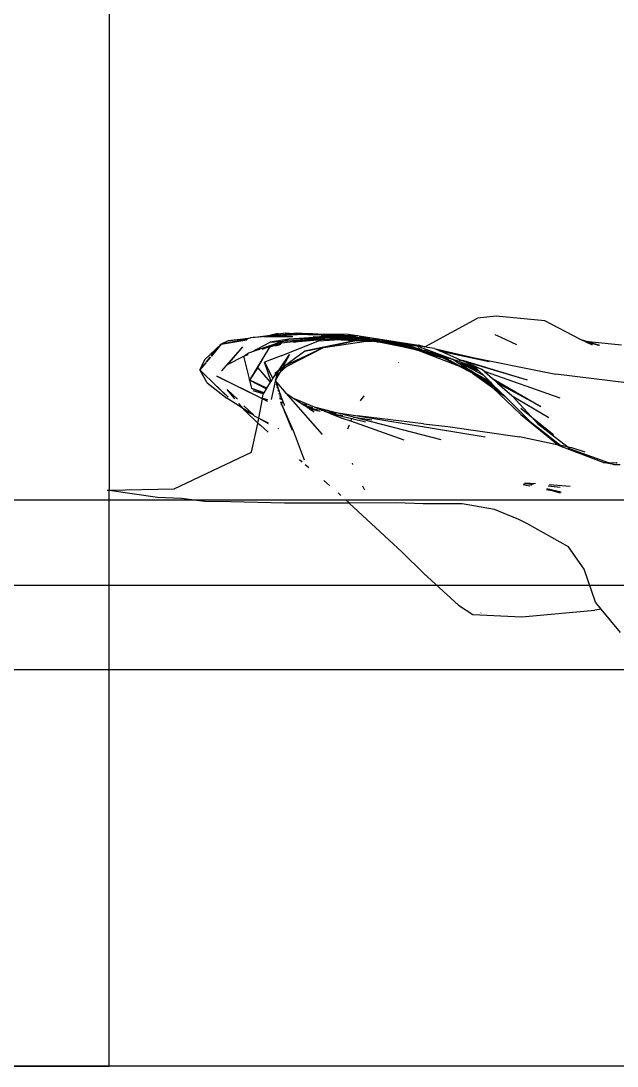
# Model space of a CAD drawing. Header units: millimetres. Extents: x -41292 to 298682, y -22072 to 33155.
# Drawn here: x 29669.1 to 29774.4, y -13759.4 to -13574.8 of the extents above; entities that cross this region are included whole.
import ezdxf

# ---------------------------------------------------------------- set-up
doc = ezdxf.new("R2010")
doc.units = ezdxf.units.MM
doc.layers.add('창호', color=4, linetype='Continuous')
doc.layers.add('틀', color=8, linetype='Continuous')

# ---------------------------------------------------------------- blocks, each defined once
blk = doc.blocks.new('rmfnasesx')
for p, q in [((57147.95, 4267.18), (57147.95, 1854.78)), ((57216.32, 1885.52), (57213.04, 1885.13)), ((57224.91, 1884.69), (57216.32, 1885.52)), ((57203.71, 1880.11), (57213.04, 1885.13)), ((57231.11, 1881.42), (57224.91, 1884.69)), ((57172.92, 1881.71), (57173, 1881.75)), ((57173, 1881.75), (57173.38, 1881.77)), ((57173.38, 1881.77), (57173.75, 1881.82)), ((57173.75, 1881.82), (57179.6, 1882.33)), ((57173.75, 1881.82), (57176.47, 1882.18)), ((57175.49, 1881.87), (57175.29, 1881.86)), ((57179.6, 1882.33), (57175.49, 1881.87)), ((57182.09, 1882.27), (57175.49, 1881.87)), ((57180.39, 1881.87), (57175.49, 1881.87)), ((57177.52, 1882.38), (57176.47, 1882.18)), ((57176.47, 1882.18), (57177.86, 1882.37)), ((57177.86, 1882.37), (57177.52, 1882.38)), ((57177.86, 1882.37), (57179.09, 1882.54)), ((57179.09, 1882.54), (57180.57, 1882.43)), ((57180.04, 1882.37), (57179.6, 1882.33)), ((57182.09, 1882.27), (57179.6, 1882.33)), ((57185.13, 1881.77), (57179.7, 1881.44)), ((57179.7, 1881.44), (57185.58, 1881.74)), ((57180.57, 1882.43), (57180.04, 1882.37)), ((57180.04, 1882.37), (57181.43, 1882.37)), ((57181.09, 1882.49), (57180.57, 1882.43)), ((57180.57, 1882.43), (57181.43, 1882.37)), ((57181.67, 1882.43), (57181.09, 1882.49)), ((57181.43, 1882.37), (57183.08, 1882.25)), ((57181.43, 1882.37), (57182.29, 1882.37)), ((57181.99, 1882.42), (57181.67, 1882.43)), ((57182.29, 1882.37), (57181.99, 1882.42)), ((57183.08, 1882.25), (57182.09, 1882.27)), ((57182.29, 1882.37), (57183.08, 1882.25)), ((57183.88, 1882.37), (57182.29, 1882.37)), ((57183.08, 1882.25), (57184.28, 1882.24)), ((57183.88, 1882.37), (57190.23, 1882.35)), ((57186.68, 1882.24), (57183.88, 1882.37)), ((57185.13, 1881.77), (57183.98, 1881.86)), ((57186.68, 1882.24), (57184.28, 1882.24)), ((57185.09, 1882), (57186.44, 1881.83)), ((57185.13, 1881.77), (57185.58, 1881.74)), ((57185.5, 1882.05), (57185.65, 1882.07)), ((57185.58, 1881.74), (57185.78, 1881.72)), ((57185.95, 1882.11), (57185.65, 1882.07)), ((57185.65, 1882.07), (57187.43, 1881.86)), ((57185.84, 1881.72), (57186.05, 1881.77)), ((57186.51, 1882.06), (57185.95, 1882.11)), ((57186.05, 1881.77), (57186.09, 1881.77)), ((57186.09, 1881.77), (57186.16, 1881.77)), ((57186.44, 1881.83), (57186.16, 1881.77)), ((57186.16, 1881.77), (57186.76, 1881.71)), ((57187.52, 1882.12), (57186.31, 1882.15)), ((57186.65, 1881.86), (57186.44, 1881.83)), ((57188.55, 1881.97), (57186.51, 1882.06)), ((57188.3, 1881.88), (57186.51, 1882.06)), ((57187.12, 1881.82), (57186.65, 1881.86)), ((57186.75, 1882.21), (57186.68, 1882.24)), ((57186.88, 1882.21), (57186.75, 1882.21)), ((57186.94, 1882.21), (57186.88, 1882.21)), ((57187.03, 1882.19), (57186.94, 1882.21)), ((57187.15, 1882.19), (57187.03, 1882.19)), ((57187.27, 1881.77), (57187.09, 1881.73)), ((57187.16, 1881.82), (57187.12, 1881.82)), ((57187.33, 1882.19), (57187.15, 1882.19)), ((57187.27, 1881.77), (57187.16, 1881.82)), ((57187.33, 1881.77), (57187.27, 1881.77)), ((57188.11, 1882.14), (57187.33, 1882.19)), ((57187.33, 1882.19), (57187.52, 1882.12)), ((57187.47, 1881.79), (57187.33, 1881.77)), ((57187.43, 1881.86), (57187.59, 1881.84)), ((57187.51, 1881.77), (57187.47, 1881.79)), ((57187.63, 1881.77), (57187.51, 1881.77)), ((57187.73, 1882.11), (57187.52, 1882.12)), ((57187.59, 1881.84), (57187.73, 1881.82)), ((57187.73, 1881.82), (57187.63, 1881.77)), ((57187.63, 1881.77), (57188.93, 1881.66)), ((57188.11, 1882.14), (57187.73, 1882.11)), ((57187.73, 1882.11), (57188.55, 1881.97)), ((57187.95, 1881.81), (57187.73, 1881.82)), ((57188.01, 1881.8), (57187.95, 1881.81)), ((57188.04, 1881.81), (57188.01, 1881.8)), ((57188.6, 1881.86), (57188.04, 1881.81)), ((57188.42, 1881.76), (57188.04, 1881.81)), ((57188.86, 1882.08), (57188.11, 1882.14)), ((57188.6, 1881.86), (57188.3, 1881.88)), ((57189.01, 1881.76), (57188.42, 1881.76)), ((57188.42, 1881.76), (57189.35, 1881.67)), ((57188.92, 1881.91), (57188.55, 1881.97)), ((57188.55, 1881.97), (57188.93, 1881.87)), ((57188.69, 1881.85), (57188.6, 1881.86)), ((57188.93, 1881.87), (57188.69, 1881.85)), ((57188.86, 1882.08), (57189.93, 1881.97)), ((57189.46, 1882.07), (57188.86, 1882.08)), ((57189.09, 1881.86), (57188.92, 1881.91)), ((57189.09, 1881.86), (57188.93, 1881.87)), ((57189.93, 1881.77), (57189.01, 1881.76)), ((57189.29, 1881.86), (57189.09, 1881.86)), ((57189.29, 1881.86), (57189.4, 1881.91)), ((57189.52, 1881.83), (57189.29, 1881.86)), ((57189.4, 1881.91), (57189.57, 1881.92)), ((57190.7, 1882.01), (57189.46, 1882.07)), ((57189.79, 1881.86), (57189.52, 1881.83)), ((57189.93, 1881.77), (57189.52, 1881.83)), ((57189.57, 1881.92), (57189.93, 1881.97)), ((57190.92, 1881.86), (57189.79, 1881.86)), ((57189.93, 1881.97), (57190.03, 1881.96)), ((57189.99, 1881.76), (57189.93, 1881.77)), ((57190.06, 1881.76), (57189.99, 1881.76)), ((57190.03, 1881.96), (57190.7, 1882.01)), ((57190.03, 1881.96), (57190.92, 1881.86)), ((57190.4, 1881.7), (57190.06, 1881.76)), ((57190.64, 1881.75), (57190.06, 1881.76)), ((57190.23, 1882.35), (57202.62, 1880.36)), ((57190.64, 1881.75), (57190.77, 1881.71)), ((57191.88, 1882.01), (57190.7, 1882.01)), ((57190.7, 1882.01), (57192.11, 1881.75)), ((57190.92, 1881.86), (57191.45, 1881.75)), ((57191, 1881.71), (57191.45, 1881.75)), ((57191.45, 1881.75), (57191.56, 1881.75)), ((57191.56, 1881.75), (57191.58, 1881.73)), ((57191.82, 1881.73), (57192.11, 1881.75)), ((57192.11, 1881.75), (57192.17, 1881.74)), ((57192.5, 1881.75), (57192.17, 1881.74)), ((57194.6, 1881.57), (57192.5, 1881.75)), ((57192.68, 1881.59), (57192.5, 1881.75)), ((57216.09, 1882.29), (57217.17, 1881.78)), ((57217.17, 1881.78), (57219.95, 1880.51)), ((57164.81, 1877.79), (57167.75, 1880.55)), ((57167.75, 1880.55), (57166.02, 1878.47)), ((57166.08, 1878.67), (57167.75, 1880.55)), ((57172.45, 1881.43), (57167.75, 1880.55)), ((57167.75, 1880.55), (57172.3, 1881.35)), ((57169, 1881.18), (57167.75, 1880.55)), ((57171.51, 1880.08), (57167.82, 1875.87)), ((57171.51, 1880.08), (57168.87, 1876.97)), ((57169, 1881.18), (57172.92, 1881.71)), ((57172.7, 1881.58), (57169, 1881.18)), ((57176.3, 1880.05), (57172.75, 1874.22)), ((57178.74, 1881.11), (57173.06, 1879.15)), ((57173.06, 1879.15), (57176.41, 1880.93)), ((57174.25, 1876.43), (57176.3, 1880.05)), ((57175.03, 1879.69), (57178.74, 1881.11)), ((57176.3, 1880.05), (57177.36, 1880.43)), ((57179.7, 1881.44), (57176.41, 1880.93)), ((57176.41, 1880.93), (57178.74, 1881.11)), ((57178.07, 1880.36), (57177.22, 1880.21)), ((57177.36, 1880.43), (57178.43, 1880.76)), ((57177.36, 1880.43), (57178.26, 1880.57)), ((57178.24, 1880.55), (57177.36, 1880.43)), ((57178.37, 1878.53), (57184.95, 1881.18)), ((57182.55, 1881.23), (57178.43, 1880.76)), ((57178.74, 1881.11), (57178.84, 1881.11)), ((57178.84, 1881.11), (57184.65, 1881.55)), ((57178.84, 1881.11), (57179.7, 1881.44)), ((57178.91, 1876.71), (57185.81, 1879.95)), ((57179.29, 1876.62), (57185.81, 1879.95)), ((57184.65, 1881.55), (57179.7, 1881.44)), ((57180.51, 1880.92), (57182.55, 1881.23)), ((57181.93, 1881.04), (57181.54, 1880.99)), ((57182.13, 1881.07), (57181.93, 1881.04)), ((57185.64, 1881.58), (57182.13, 1881.07)), ((57182.13, 1881.07), (57185.45, 1881.41)), ((57183.93, 1881.39), (57182.13, 1881.07)), ((57191.29, 1881.17), (57182.44, 1879.35)), ((57182.44, 1879.35), (57185.81, 1879.95)), ((57182.55, 1881.23), (57184.65, 1881.55)), ((57183.93, 1881.39), (57182.55, 1881.23)), ((57185.64, 1881.58), (57183.93, 1881.39)), ((57184.65, 1881.55), (57183.93, 1881.39)), ((57184.7, 1881.56), (57184.65, 1881.55)), ((57184.95, 1881.56), (57184.7, 1881.56)), ((57185.04, 1881.58), (57184.95, 1881.56)), ((57185.45, 1881.41), (57184.95, 1881.18)), ((57184.95, 1881.18), (57187.79, 1881.33)), ((57185.04, 1881.58), (57185.78, 1881.72)), ((57185.04, 1881.58), (57185.64, 1881.58)), ((57185.45, 1881.41), (57188.78, 1881.49)), ((57186.01, 1881.59), (57185.64, 1881.58)), ((57185.78, 1881.72), (57185.84, 1881.72)), ((57185.81, 1879.95), (57191.29, 1881.17)), ((57185.81, 1879.95), (57193.34, 1881.08)), ((57185.84, 1881.72), (57186.37, 1881.68)), ((57186.37, 1881.68), (57186.01, 1881.59)), ((57187.17, 1881.62), (57186.01, 1881.59)), ((57186.37, 1881.68), (57186.57, 1881.66)), ((57186.76, 1881.71), (57186.57, 1881.66)), ((57186.57, 1881.66), (57187.17, 1881.62)), ((57186.57, 1881.66), (57188.93, 1881.66)), ((57187.09, 1881.73), (57186.76, 1881.71)), ((57189.54, 1881.44), (57186.95, 1881.37)), ((57187.79, 1881.33), (57186.95, 1881.37)), ((57188.93, 1881.66), (57187.17, 1881.62)), ((57187.17, 1881.62), (57188.78, 1881.49)), ((57187.79, 1881.33), (57189.54, 1881.44)), ((57191.29, 1881.17), (57187.79, 1881.33)), ((57188.78, 1881.49), (57190.36, 1881.53)), ((57188.78, 1881.49), (57189.54, 1881.44)), ((57188.93, 1881.66), (57189.35, 1881.67)), ((57188.93, 1881.66), (57190.36, 1881.53)), ((57189.35, 1881.67), (57190.4, 1881.7)), ((57189.35, 1881.67), (57190.36, 1881.53)), ((57189.54, 1881.44), (57189.64, 1881.43)), ((57190.05, 1881.45), (57189.64, 1881.43)), ((57189.64, 1881.43), (57191.75, 1881.27)), ((57190.8, 1881.47), (57190.05, 1881.45)), ((57190.36, 1881.53), (57190.67, 1881.54)), ((57190.36, 1881.53), (57190.8, 1881.47)), ((57190.77, 1881.71), (57190.4, 1881.7)), ((57190.4, 1881.7), (57191.35, 1881.56)), ((57190.67, 1881.54), (57190.8, 1881.47)), ((57191, 1881.71), (57190.77, 1881.71)), ((57190.8, 1881.47), (57190.83, 1881.49)), ((57190.83, 1881.49), (57191.05, 1881.5)), ((57191.54, 1881.64), (57191, 1881.71)), ((57191.05, 1881.5), (57191.35, 1881.56)), ((57191.05, 1881.5), (57192.13, 1881.34)), ((57191.34, 1881.17), (57191.29, 1881.17)), ((57191.75, 1881.27), (57191.34, 1881.17)), ((57193.34, 1881.08), (57191.34, 1881.17)), ((57191.35, 1881.56), (57191.54, 1881.53)), ((57191.83, 1881.63), (57191.54, 1881.64)), ((57191.54, 1881.53), (57192.09, 1881.58)), ((57191.54, 1881.53), (57192.37, 1881.35)), ((57191.58, 1881.73), (57191.69, 1881.73)), ((57191.69, 1881.73), (57191.82, 1881.73)), ((57191.83, 1881.63), (57191.69, 1881.73)), ((57192.13, 1881.34), (57191.75, 1881.27)), ((57191.75, 1881.27), (57193.62, 1881.12)), ((57191.82, 1881.73), (57192.07, 1881.63)), ((57192.09, 1881.58), (57191.83, 1881.63)), ((57192.07, 1881.63), (57192.12, 1881.62)), ((57192.12, 1881.62), (57192.09, 1881.58)), ((57192.09, 1881.58), (57192.18, 1881.56)), ((57192.17, 1881.61), (57192.12, 1881.62)), ((57192.13, 1881.34), (57192.37, 1881.35)), ((57192.18, 1881.56), (57192.17, 1881.61)), ((57192.17, 1881.61), (57192.29, 1881.61)), ((57192.29, 1881.61), (57192.18, 1881.56)), ((57192.34, 1881.57), (57192.29, 1881.61)), ((57192.34, 1881.57), (57192.43, 1881.6)), ((57192.34, 1881.57), (57193.33, 1881.37)), ((57192.37, 1881.35), (57192.71, 1881.36)), ((57192.43, 1881.6), (57192.48, 1881.59)), ((57192.48, 1881.59), (57192.51, 1881.58)), ((57192.68, 1881.59), (57192.51, 1881.58)), ((57192.85, 1881.56), (57192.68, 1881.59)), ((57192.71, 1881.36), (57193.33, 1881.37)), ((57192.94, 1881.31), (57192.71, 1881.36)), ((57192.89, 1881.56), (57192.85, 1881.56)), ((57193, 1881.55), (57192.89, 1881.56)), ((57193.1, 1881.3), (57192.94, 1881.31)), ((57193.17, 1881.54), (57193, 1881.55)), ((57193.1, 1881.3), (57193.26, 1881.28)), ((57193.24, 1881.53), (57193.17, 1881.54)), ((57193.33, 1881.53), (57193.24, 1881.53)), ((57193.44, 1881.27), (57193.26, 1881.28)), ((57193.36, 1881.52), (57193.33, 1881.53)), ((57193.33, 1881.37), (57193.69, 1881.38)), ((57194.01, 1881.21), (57193.33, 1881.37)), ((57193.34, 1881.08), (57193.62, 1881.12)), ((57193.5, 1881.52), (57193.36, 1881.52)), ((57193.36, 1881.52), (57193.69, 1881.38)), ((57193.48, 1881.24), (57193.44, 1881.27)), ((57193.88, 1881.16), (57193.48, 1881.24)), ((57193.56, 1881.51), (57193.5, 1881.52)), ((57193.84, 1881.49), (57193.56, 1881.51)), ((57193.58, 1881.48), (57193.56, 1881.51)), ((57193.84, 1881.49), (57193.58, 1881.48)), ((57193.58, 1881.48), (57193.86, 1881.44)), ((57193.62, 1881.12), (57193.88, 1881.16)), ((57193.62, 1881.12), (57194.48, 1881.1)), ((57193.69, 1881.38), (57193.76, 1881.38)), ((57193.76, 1881.38), (57193.95, 1881.34)), ((57193.84, 1881.49), (57193.88, 1881.48)), ((57193.86, 1881.44), (57193.92, 1881.42)), ((57193.88, 1881.48), (57193.92, 1881.42)), ((57193.88, 1881.16), (57193.97, 1881.17)), ((57193.92, 1881.42), (57194.02, 1881.41)), ((57193.95, 1881.34), (57194.02, 1881.41)), ((57193.95, 1881.34), (57194.45, 1881.25)), ((57193.97, 1881.17), (57194.01, 1881.21)), ((57194.09, 1881.22), (57194.01, 1881.21)), ((57194.02, 1881.41), (57194.1, 1881.39)), ((57194.13, 1881.2), (57194.09, 1881.22)), ((57194.1, 1881.39), (57194.48, 1881.4)), ((57194.21, 1881.19), (57194.13, 1881.2)), ((57194.21, 1881.19), (57194.35, 1881.18)), ((57194.35, 1881.18), (57194.45, 1881.25)), ((57194.48, 1881.1), (57194.35, 1881.18)), ((57194.93, 1881.15), (57194.35, 1881.18)), ((57194.35, 1881.18), (57194.89, 1881.06)), ((57194.45, 1881.25), (57194.62, 1881.27)), ((57195.42, 1881.42), (57194.48, 1881.4)), ((57194.48, 1881.4), (57194.52, 1881.35)), ((57194.89, 1881.06), (57194.48, 1881.1)), ((57194.52, 1881.35), (57194.6, 1881.34)), ((57195.42, 1881.42), (57194.6, 1881.57)), ((57194.6, 1881.34), (57194.67, 1881.32)), ((57194.6, 1881.34), (57194.62, 1881.27)), ((57194.62, 1881.27), (57194.69, 1881.26)), ((57194.67, 1881.32), (57194.76, 1881.3)), ((57194.69, 1881.26), (57194.76, 1881.3)), ((57194.69, 1881.26), (57194.93, 1881.15)), ((57194.76, 1881.3), (57194.8, 1881.3)), ((57194.8, 1881.3), (57194.85, 1881.3)), ((57194.85, 1881.3), (57194.97, 1881.32)), ((57195.04, 1881.26), (57194.85, 1881.3)), ((57195.07, 1881.01), (57194.89, 1881.06)), ((57194.93, 1881.15), (57195.15, 1881.11)), ((57194.97, 1881.32), (57195.09, 1881.34)), ((57195.1, 1881.2), (57195.04, 1881.26)), ((57195.04, 1881.26), (57195.76, 1881.21)), ((57195.12, 1881.01), (57195.07, 1881.01)), ((57195.09, 1881.34), (57195.42, 1881.42)), ((57195.44, 1881.16), (57195.1, 1881.2)), ((57195.12, 1881.01), (57195.19, 1880.99)), ((57195.15, 1881.11), (57195.19, 1881.13)), ((57195.19, 1881.13), (57195.26, 1881.13)), ((57195.33, 1880.99), (57195.19, 1880.99)), ((57195.46, 1881.08), (57195.26, 1881.13)), ((57201.78, 1879.7), (57195.33, 1880.99)), ((57195.33, 1880.99), (57195.88, 1880.97)), ((57195.5, 1881.4), (57195.42, 1881.42)), ((57195.44, 1881.16), (57195.74, 1881.09)), ((57195.46, 1881.08), (57195.51, 1881.08)), ((57195.62, 1881.42), (57195.5, 1881.4)), ((57195.51, 1881.08), (57195.58, 1881.06)), ((57195.58, 1881.06), (57195.73, 1881.04)), ((57197.11, 1881.09), (57195.62, 1881.42)), ((57195.62, 1881.42), (57198.73, 1880.89)), ((57195.73, 1881.04), (57195.88, 1880.97)), ((57195.74, 1881.09), (57195.78, 1881.08)), ((57195.76, 1881.21), (57197.11, 1881.09)), ((57195.78, 1881.08), (57195.84, 1881.11)), ((57195.84, 1881.11), (57195.91, 1881.07)), ((57195.88, 1880.97), (57195.96, 1880.94)), ((57195.91, 1881.07), (57196, 1881.03)), ((57195.96, 1880.94), (57196, 1880.96)), ((57196, 1881.03), (57196.07, 1881.03)), ((57196, 1880.96), (57196.03, 1880.94)), ((57196.03, 1880.94), (57196.14, 1880.93)), ((57196.07, 1881.03), (57196.12, 1881.06)), ((57196.12, 1881.06), (57196.21, 1881.04)), ((57196.14, 1880.93), (57196.18, 1880.92)), ((57196.26, 1880.95), (57196.18, 1880.92)), ((57196.18, 1880.92), (57196.59, 1880.83)), ((57196.21, 1881.04), (57196.33, 1880.98)), ((57196.33, 1880.98), (57196.26, 1880.95)), ((57196.33, 1880.98), (57196.48, 1880.99)), ((57196.48, 1880.99), (57196.52, 1880.94)), ((57196.58, 1880.93), (57196.52, 1880.94)), ((57196.58, 1880.89), (57196.52, 1880.94)), ((57196.76, 1880.94), (57196.58, 1880.93)), ((57196.7, 1880.89), (57196.58, 1880.89)), ((57196.59, 1880.83), (57196.7, 1880.89)), ((57196.59, 1880.83), (57197.11, 1880.71)), ((57196.76, 1880.94), (57196.7, 1880.89)), ((57196.7, 1880.89), (57196.82, 1880.88)), ((57196.84, 1880.92), (57196.76, 1880.94)), ((57196.82, 1880.88), (57196.85, 1880.85)), ((57196.96, 1880.87), (57196.84, 1880.92)), ((57196.97, 1880.92), (57196.84, 1880.92)), ((57196.89, 1880.84), (57196.85, 1880.85)), ((57196.96, 1880.83), (57196.89, 1880.84)), ((57197.05, 1880.83), (57196.96, 1880.87)), ((57197.05, 1880.83), (57196.96, 1880.83)), ((57197.05, 1880.99), (57196.97, 1880.92)), ((57197.15, 1880.97), (57197.05, 1880.99)), ((57197.05, 1880.83), (57197.27, 1880.84)), ((57197.11, 1881.09), (57198.73, 1880.89)), ((57197.45, 1880.96), (57197.11, 1881.09)), ((57197.11, 1880.71), (57197.42, 1880.67)), ((57197.23, 1880.97), (57197.15, 1880.97)), ((57197.31, 1880.96), (57197.23, 1880.97)), ((57197.32, 1880.8), (57197.27, 1880.84)), ((57197.45, 1880.96), (57197.31, 1880.96)), ((57197.41, 1880.75), (57197.32, 1880.8)), ((57197.7, 1880.76), (57197.41, 1880.75)), ((57198.42, 1880.52), (57197.41, 1880.75)), ((57199.25, 1880.47), (57197.41, 1880.75)), ((57197.42, 1880.67), (57201.78, 1879.7)), ((57197.42, 1880.67), (57198.42, 1880.52)), ((57197.48, 1880.93), (57197.45, 1880.96)), ((57197.54, 1880.95), (57197.48, 1880.93)), ((57197.69, 1880.89), (57197.54, 1880.95)), ((57197.84, 1880.88), (57197.69, 1880.89)), ((57197.7, 1880.76), (57198.15, 1880.8)), ((57199.25, 1880.47), (57197.7, 1880.76)), ((57197.7, 1880.76), (57198.59, 1880.67)), ((57197.95, 1880.86), (57197.84, 1880.88)), ((57198.01, 1880.85), (57197.95, 1880.86)), ((57198.01, 1880.85), (57198.06, 1880.87)), ((57198.32, 1880.86), (57198.06, 1880.87)), ((57198.06, 1880.87), (57198.15, 1880.8)), ((57198.15, 1880.8), (57198.2, 1880.8)), ((57198.27, 1880.77), (57198.2, 1880.8)), ((57198.42, 1880.75), (57198.27, 1880.77)), ((57198.63, 1880.77), (57198.32, 1880.86)), ((57198.42, 1880.75), (57198.63, 1880.77)), ((57198.59, 1880.67), (57198.42, 1880.75)), ((57198.84, 1880.46), (57198.42, 1880.52)), ((57198.96, 1880.63), (57198.59, 1880.67)), ((57198.63, 1880.77), (57198.92, 1880.74)), ((57198.73, 1880.89), (57199.05, 1880.83)), ((57198.84, 1880.46), (57199.25, 1880.47)), ((57200.23, 1880.17), (57198.84, 1880.46)), ((57199.05, 1880.83), (57198.92, 1880.74)), ((57198.92, 1880.74), (57199.03, 1880.71)), ((57199.97, 1880.32), (57198.96, 1880.63)), ((57199.91, 1880.41), (57198.96, 1880.63)), ((57198.96, 1880.63), (57199.47, 1880.57)), ((57199.03, 1880.71), (57199.1, 1880.71)), ((57199.05, 1880.83), (57199.14, 1880.82)), ((57199.1, 1880.71), (57199.15, 1880.7)), ((57199.14, 1880.82), (57199.26, 1880.82)), ((57199.28, 1880.69), (57199.15, 1880.7)), ((57199.69, 1880.33), (57199.25, 1880.47)), ((57199.26, 1880.82), (57199.33, 1880.81)), ((57199.28, 1880.69), (57199.47, 1880.57)), ((57199.33, 1880.81), (57199.38, 1880.81)), ((57199.38, 1880.81), (57199.59, 1880.74)), ((57199.47, 1880.57), (57199.71, 1880.55)), ((57199.59, 1880.74), (57199.66, 1880.76)), ((57199.66, 1880.76), (57202.34, 1880.27)), ((57199.66, 1880.76), (57200.44, 1880.47)), ((57199.97, 1880.32), (57199.69, 1880.33)), ((57199.71, 1880.55), (57199.87, 1880.53)), ((57199.91, 1880.41), (57199.71, 1880.55)), ((57199.87, 1880.53), (57202.12, 1879.94)), ((57199.87, 1880.53), (57200.59, 1880.21)), ((57199.87, 1880.53), (57200.44, 1880.47)), ((57200, 1880.32), (57199.91, 1880.41)), ((57200, 1880.32), (57199.97, 1880.32)), ((57200.15, 1880.28), (57200, 1880.32)), ((57200.27, 1880.27), (57200.15, 1880.28)), ((57200.58, 1880.06), (57200.23, 1880.17)), ((57200.32, 1880.24), (57200.27, 1880.27)), ((57200.38, 1880.23), (57200.32, 1880.24)), ((57200.43, 1880.21), (57200.38, 1880.23)), ((57200.59, 1880.21), (57200.43, 1880.21)), ((57200.92, 1880.03), (57200.43, 1880.21)), ((57200.43, 1880.21), (57200.58, 1880.06)), ((57200.44, 1880.47), (57200.47, 1880.47)), ((57200.47, 1880.47), (57202.12, 1879.94)), ((57200.47, 1880.47), (57202.34, 1880.27)), ((57200.58, 1880.06), (57200.71, 1880.02)), ((57200.72, 1880.18), (57200.59, 1880.21)), ((57200.92, 1880.03), (57200.71, 1880.02)), ((57200.71, 1880.02), (57201.78, 1879.7)), ((57201.1, 1880.13), (57200.72, 1880.18)), ((57201.15, 1879.94), (57200.92, 1880.03)), ((57201.1, 1880.13), (57201.16, 1880.1)), ((57201.41, 1879.89), (57201.15, 1879.94)), ((57201.16, 1880.1), (57201.2, 1880.1)), ((57201.2, 1880.1), (57201.23, 1880.09)), ((57201.23, 1880.09), (57201.35, 1880.07)), ((57201.35, 1880.07), (57201.53, 1880.03)), ((57201.79, 1879.94), (57201.53, 1880.03)), ((57201.91, 1879.91), (57201.79, 1879.94)), ((57201.97, 1879.88), (57201.91, 1879.91)), ((57202.12, 1879.94), (57202.22, 1879.9)), ((57202.22, 1879.9), (57202.53, 1879.83)), ((57203.65, 1880.08), (57202.34, 1880.27)), ((57202.34, 1880.27), (57208.35, 1878.01)), ((57203.65, 1880.08), (57202.62, 1880.36)), ((57203.65, 1880.08), (57203.71, 1880.11)), ((57204.19, 1880), (57203.71, 1880.11)), ((57205.42, 1879.82), (57204.19, 1880)), ((57231.81, 1881.11), (57231.11, 1881.42)), ((57231.11, 1881.42), (57232.67, 1880.96)), ((57233.38, 1880.41), (57232.01, 1881.02)), ((57232.32, 1880.99), (57234.41, 1880.39)), ((57232.67, 1880.96), (57232.32, 1880.99)), ((57232.67, 1880.96), (57234.58, 1880.39)), ((57238.48, 1880.4), (57232.67, 1880.96)), ((57165.8, 1878.31), (57165.09, 1877.42)), ((57165.82, 1878.23), (57165.12, 1877.38)), ((57166.08, 1878.67), (57165.9, 1878.44)), ((57168.87, 1876.97), (57171.74, 1878.45)), ((57171.74, 1878.45), (57172.52, 1878.74)), ((57171.74, 1878.45), (57171.93, 1878.58)), ((57172.74, 1874.41), (57171.74, 1878.45)), ((57171.93, 1878.58), (57172.51, 1878.96)), ((57171.93, 1878.58), (57172.51, 1878.88)), ((57172.93, 1879.08), (57172.51, 1878.96)), ((57172.93, 1879.08), (57172.95, 1879.12)), ((57172.95, 1879.12), (57173.06, 1879.15)), ((57178.37, 1878.53), (57175.4, 1877.39)), ((57178.23, 1876.39), (57179.81, 1878.75)), ((57179.81, 1878.75), (57178.63, 1876.58)), ((57178.91, 1876.71), (57182.44, 1879.35)), ((57201.98, 1879.81), (57201.41, 1879.89)), ((57201.78, 1879.7), (57201.41, 1879.89)), ((57201.78, 1879.7), (57202, 1879.61)), ((57202.16, 1879.82), (57201.97, 1879.88)), ((57202.11, 1879.78), (57201.98, 1879.81)), ((57202, 1879.61), (57202.19, 1879.57)), ((57202.19, 1879.75), (57202.11, 1879.78)), ((57202.53, 1879.83), (57202.16, 1879.82)), ((57202.45, 1879.71), (57202.16, 1879.82)), ((57202.16, 1879.82), (57202.19, 1879.75)), ((57202.19, 1879.75), (57202.46, 1879.66)), ((57202.19, 1879.57), (57202.24, 1879.56)), ((57202.24, 1879.56), (57206.32, 1878.33)), ((57209.45, 1876.78), (57202.24, 1879.56)), ((57202.24, 1879.56), (57203.45, 1879.32)), ((57202.46, 1879.66), (57202.45, 1879.71)), ((57202.46, 1879.66), (57202.6, 1879.65)), ((57203.13, 1879.64), (57202.53, 1879.83)), ((57202.6, 1879.65), (57202.78, 1879.59)), ((57202.78, 1879.59), (57203, 1879.54)), ((57203, 1879.54), (57203.07, 1879.52)), ((57203.07, 1879.52), (57203.1, 1879.56)), ((57203.07, 1879.52), (57203.45, 1879.32)), ((57203.1, 1879.56), (57203.17, 1879.56)), ((57203.13, 1879.64), (57203.33, 1879.51)), ((57203.17, 1879.56), (57203.21, 1879.54)), ((57203.21, 1879.54), (57203.33, 1879.51)), ((57203.33, 1879.51), (57203.54, 1879.43)), ((57203.45, 1879.32), (57203.68, 1879.27)), ((57203.61, 1879.42), (57203.54, 1879.43)), ((57203.65, 1879.45), (57203.61, 1879.42)), ((57203.71, 1879.39), (57203.65, 1879.45)), ((57203.68, 1879.27), (57203.72, 1879.22)), ((57203.74, 1879.39), (57203.71, 1879.39)), ((57203.72, 1879.22), (57203.96, 1879.17)), ((57203.85, 1879.42), (57203.74, 1879.39)), ((57203.84, 1879.36), (57203.74, 1879.39)), ((57203.85, 1879.42), (57203.84, 1879.36)), ((57203.91, 1879.4), (57203.85, 1879.42)), ((57204.01, 1879.33), (57203.91, 1879.4)), ((57203.96, 1879.17), (57204.02, 1879.2)), ((57203.96, 1879.17), (57206.32, 1878.33)), ((57204.08, 1879.31), (57204.01, 1879.33)), ((57204.43, 1879.07), (57204.02, 1879.2)), ((57204.33, 1879.27), (57204.08, 1879.31)), ((57204.33, 1879.27), (57204.81, 1879.12)), ((57205.8, 1878.61), (57204.43, 1879.07)), ((57204.43, 1879.07), (57205.26, 1878.88)), ((57204.92, 1879.05), (57204.43, 1879.07)), ((57204.92, 1879.05), (57204.81, 1879.12)), ((57204.98, 1879.02), (57204.92, 1879.05)), ((57205.02, 1879.02), (57204.98, 1879.02)), ((57205.07, 1879), (57205.02, 1879.02)), ((57205.11, 1878.99), (57205.07, 1879)), ((57205.17, 1878.97), (57205.11, 1878.99)), ((57205.26, 1878.94), (57205.17, 1878.97)), ((57205.39, 1878.85), (57205.26, 1878.94)), ((57205.26, 1878.88), (57205.26, 1878.94)), ((57205.39, 1878.85), (57205.26, 1878.88)), ((57205.8, 1878.61), (57205.39, 1878.85)), ((57205.87, 1878.74), (57205.39, 1878.85)), ((57205.42, 1879.82), (57205.84, 1879.62)), ((57205.83, 1878.6), (57205.8, 1878.61)), ((57205.83, 1878.6), (57206.32, 1878.33)), ((57205.83, 1878.6), (57207.43, 1878.06)), ((57205.88, 1879.61), (57205.84, 1879.62)), ((57206.37, 1878.63), (57205.87, 1878.74)), ((57206.59, 1878.51), (57205.87, 1878.74)), ((57210.47, 1878.57), (57205.88, 1879.61)), ((57205.88, 1879.61), (57206.3, 1879.41)), ((57206.3, 1879.41), (57206.38, 1879.39)), ((57206.32, 1878.33), (57206.46, 1878.28)), ((57206.59, 1878.51), (57206.37, 1878.63)), ((57206.38, 1879.39), (57210.47, 1878.57)), ((57206.38, 1879.39), (57206.47, 1879.33)), ((57206.46, 1878.28), (57206.5, 1878.26)), ((57206.47, 1879.33), (57206.58, 1879.31)), ((57206.93, 1878.13), (57206.5, 1878.26)), ((57206.58, 1879.31), (57215.1, 1877.51)), ((57206.58, 1879.31), (57209.85, 1877.87)), ((57206.69, 1878.5), (57206.59, 1878.51)), ((57206.69, 1878.5), (57206.84, 1878.38)), ((57206.69, 1878.5), (57208.53, 1877.89)), ((57208.35, 1878.01), (57206.69, 1878.5)), ((57206.84, 1878.38), (57206.97, 1878.35)), ((57206.93, 1878.13), (57207.07, 1878.07)), ((57207.17, 1878.24), (57206.97, 1878.35)), ((57207.07, 1878.07), (57207.78, 1877.87)), ((57207.07, 1878.07), (57209.76, 1876.81)), ((57209.45, 1876.78), (57207.07, 1878.07)), ((57207.43, 1878.06), (57207.17, 1878.24)), ((57207.61, 1878), (57207.43, 1878.06)), ((57210.47, 1878.57), (57226.88, 1875.24)), ((57215.1, 1877.51), (57210.47, 1878.57)), ((57164.81, 1877.79), (57163.98, 1876.02)), ((57165.02, 1877.33), (57163.98, 1876.02)), ((57165.04, 1877.29), (57163.98, 1876.02)), ((57167.82, 1875.87), (57168.87, 1876.97)), ((57174.25, 1876.43), (57172.75, 1874.22)), ((57176.49, 1873.84), (57174.25, 1876.43)), ((57176.58, 1873.99), (57175.4, 1877.39)), ((57175.4, 1877.39), (57176.88, 1874.47)), ((57178.23, 1876.39), (57177.72, 1875.82)), ((57177.99, 1876.02), (57178.55, 1876.44)), ((57177.99, 1876.02), (57178.23, 1876.39)), ((57179.29, 1876.62), (57178.09, 1875.58)), ((57178.23, 1876.39), (57178.63, 1876.58)), ((57178.4, 1876.17), (57179.29, 1876.62)), ((57178.55, 1876.44), (57178.91, 1876.71)), ((57178.63, 1876.58), (57178.55, 1876.44)), ((57178.63, 1876.58), (57178.91, 1876.71)), ((57199.07, 1877.28), (57199.12, 1877.33)), ((57207.78, 1877.87), (57207.61, 1878)), ((57207.78, 1877.87), (57207.93, 1877.83)), ((57207.93, 1877.83), (57208.01, 1877.75)), ((57208.01, 1877.75), (57208.12, 1877.69)), ((57208.12, 1877.69), (57208.17, 1877.7)), ((57208.17, 1877.7), (57208.29, 1877.63)), ((57209.76, 1876.81), (57208.29, 1877.63)), ((57208.35, 1878.01), (57208.49, 1877.97)), ((57208.53, 1877.89), (57208.49, 1877.97)), ((57208.49, 1877.97), (57209.17, 1877.76)), ((57208.78, 1877.81), (57208.53, 1877.89)), ((57209.85, 1877.51), (57208.78, 1877.81)), ((57209.04, 1877.6), (57208.78, 1877.81)), ((57209.39, 1877.39), (57209.04, 1877.6)), ((57209.17, 1877.76), (57209.85, 1877.51)), ((57209.31, 1878.02), (57209.85, 1877.87)), ((57209.39, 1877.39), (57209.55, 1877.35)), ((57209.94, 1877.05), (57209.39, 1877.39)), ((57209.6, 1876.72), (57209.45, 1876.78)), ((57209.55, 1877.35), (57209.74, 1877.28)), ((57212.17, 1875.42), (57209.6, 1876.72)), ((57210.76, 1876.28), (57209.6, 1876.72)), ((57209.74, 1877.28), (57210.16, 1877.15)), ((57209.76, 1876.81), (57210.05, 1876.68)), ((57209.8, 1877.79), (57210.5, 1877.59)), ((57209.85, 1877.87), (57210.57, 1877.68)), ((57209.85, 1877.87), (57210.5, 1877.59)), ((57209.85, 1877.51), (57212.66, 1876.47)), ((57209.94, 1877.05), (57211.15, 1876.62)), ((57209.94, 1877.05), (57210.85, 1876.78)), ((57211.88, 1875.86), (57209.94, 1877.05)), ((57212.06, 1875.59), (57209.94, 1877.05)), ((57210.76, 1876.28), (57210.05, 1876.68)), ((57210.45, 1877), (57210.16, 1877.15)), ((57212.91, 1876.23), (57210.16, 1877.15)), ((57213.26, 1875.87), (57210.45, 1877)), ((57210.85, 1876.78), (57210.45, 1877)), ((57210.5, 1877.59), (57221.79, 1874.27)), ((57210.5, 1877.59), (57213.74, 1876.17)), ((57210.57, 1877.68), (57221.79, 1874.27)), ((57210.86, 1876.24), (57210.76, 1876.28)), ((57211.15, 1876.62), (57210.85, 1876.78)), ((57212.06, 1875.59), (57210.86, 1876.24)), ((57211.15, 1876.62), (57213.26, 1875.87)), ((57214.14, 1875.01), (57211.15, 1876.62)), ((57211.4, 1877.06), (57211.34, 1877.08)), ((57212.66, 1876.47), (57211.4, 1877.06)), ((57212.66, 1876.47), (57212.91, 1876.23)), ((57212.97, 1876.16), (57212.91, 1876.23)), ((57163.98, 1876.02), (57167, 1873.1)), ((57165.29, 1873.71), (57163.98, 1876.02)), ((57167, 1874.88), (57174.87, 1871.05)), ((57175.02, 1870.91), (57167, 1874.88)), ((57172.75, 1874.22), (57172.74, 1874.41)), ((57176.58, 1873.99), (57176.88, 1874.47)), ((57176.88, 1874.47), (57177.23, 1875.03)), ((57177.72, 1875.82), (57177.23, 1875.03)), ((57177.3, 1875.51), (57177.23, 1875.03)), ((57177.23, 1875.03), (57177.65, 1875.51)), ((57177.3, 1875.51), (57177.72, 1875.82)), ((57178.09, 1875.58), (57177.36, 1874.24)), ((57177.56, 1875.13), (57177.36, 1874.24)), ((57178.09, 1875.58), (57177.56, 1875.13)), ((57177.65, 1875.51), (57177.56, 1875.13)), ((57177.65, 1875.51), (57177.93, 1875.92)), ((57177.72, 1875.82), (57177.65, 1875.51)), ((57177.72, 1875.82), (57177.93, 1875.92)), ((57177.93, 1875.92), (57178.4, 1876.17)), ((57177.93, 1875.92), (57177.99, 1876.02)), ((57178.4, 1876.17), (57178.09, 1875.58)), ((57211.88, 1875.86), (57215.15, 1874.01)), ((57213.71, 1874.7), (57211.88, 1875.86)), ((57213, 1875.08), (57212.06, 1875.59)), ((57212.61, 1875.22), (57212.06, 1875.59)), ((57212.17, 1875.42), (57215.67, 1872.9)), ((57212.61, 1875.22), (57212.17, 1875.42)), ((57212.74, 1875.14), (57212.61, 1875.22)), ((57214.56, 1873.95), (57212.74, 1875.14)), ((57213.71, 1874.7), (57212.74, 1875.14)), ((57212.97, 1876.16), (57213.26, 1875.87)), ((57213.26, 1875.87), (57213.29, 1875.85)), ((57213.26, 1875.87), (57214.14, 1875.01)), ((57213.71, 1874.7), (57213.95, 1874.56)), ((57214.26, 1875.71), (57213.74, 1876.17)), ((57214.08, 1874.51), (57213.95, 1874.56)), ((57214.18, 1874.45), (57214.08, 1874.51)), ((57214.14, 1875.01), (57215.15, 1874.01)), ((57214.18, 1874.45), (57214.3, 1874.35)), ((57227.65, 1871.02), (57214.26, 1875.71)), ((57214.26, 1875.71), (57215.68, 1874.49)), ((57215.68, 1874.49), (57224.25, 1869.57)), ((57215.68, 1874.49), (57216.59, 1873.69)), ((57239.82, 1873.69), (57226.88, 1875.24)), ((57165.29, 1873.71), (57168.73, 1871.01)), ((57167, 1873.1), (57167.01, 1873.06)), ((57168.98, 1871.18), (57167.01, 1873.06)), ((57167.04, 1873.05), (57168.98, 1871.18)), ((57170.16, 1870.92), (57168.78, 1872.53)), ((57172.75, 1874.22), (57172.79, 1874.2)), ((57173.16, 1872.71), (57172.79, 1874.2)), ((57172.79, 1874.2), (57175.75, 1872.66)), ((57175.83, 1872.78), (57172.79, 1874.2)), ((57173.16, 1872.71), (57175.31, 1871.95)), ((57175.33, 1871.99), (57173.16, 1872.71)), ((57175.33, 1871.99), (57175.75, 1872.66)), ((57175.75, 1872.66), (57175.83, 1872.78)), ((57175.83, 1872.78), (57176.49, 1873.84)), ((57176.49, 1873.84), (57176.58, 1873.99)), ((57177.36, 1874.24), (57176.58, 1870.77)), ((57177.51, 1873.83), (57177.36, 1874.24)), ((57177.38, 1873.98), (57177.51, 1873.83)), ((57177.48, 1873.55), (57177.75, 1872.87)), ((57177.51, 1873.83), (57179.2, 1871.9)), ((57177.99, 1872.23), (57177.51, 1873.83)), ((57177.65, 1872.93), (57177.63, 1873)), ((57177.63, 1872.97), (57177.65, 1872.93)), ((57177.65, 1872.93), (57177.75, 1872.87)), ((57177.75, 1872.87), (57177.99, 1872.23)), ((57214.3, 1874.35), (57215.58, 1873.58)), ((57214.3, 1874.35), (57216.92, 1872.26)), ((57215.32, 1873.85), (57214.3, 1874.35)), ((57214.56, 1873.95), (57215.67, 1872.9)), ((57215.15, 1874.01), (57215.32, 1873.85)), ((57215.32, 1873.85), (57215.58, 1873.58)), ((57215.58, 1873.58), (57216.92, 1872.26)), ((57215.67, 1872.9), (57220.7, 1868.11)), ((57215.67, 1872.9), (57217.9, 1871.29)), ((57224.25, 1869.57), (57216.59, 1873.69)), ((57216.59, 1873.69), (57219.12, 1871.5)), ((57171.7, 1869.12), (57168.73, 1871.01)), ((57170.61, 1870.82), (57168.89, 1872.5)), ((57175.21, 1871.79), (57173.41, 1872.3)), ((57175.19, 1871.76), (57173.41, 1872.3)), ((57174.4, 1867.47), (57175.02, 1870.91)), ((57174.87, 1871.05), (57175.03, 1871.01)), ((57175.03, 1870.96), (57174.87, 1871.05)), ((57175.02, 1870.91), (57175.03, 1870.96)), ((57175.92, 1870.46), (57175.02, 1870.91)), ((57175.03, 1871.01), (57175.16, 1871.71)), ((57175.03, 1871.01), (57175.92, 1870.81)), ((57175.03, 1870.96), (57175.03, 1871.01)), ((57175.92, 1870.46), (57175.03, 1870.96)), ((57175.16, 1871.71), (57175.19, 1871.76)), ((57175.19, 1871.76), (57175.21, 1871.79)), ((57175.21, 1871.79), (57175.31, 1871.95)), ((57175.31, 1871.95), (57175.33, 1871.99)), ((57177.99, 1872.23), (57177.77, 1872.44)), ((57177.77, 1872.44), (57177.79, 1872.36)), ((57177.79, 1872.36), (57177.99, 1872.23)), ((57178.21, 1871.67), (57177.93, 1871.8)), ((57178.21, 1871.67), (57177.99, 1872.23)), ((57178.01, 1871.48), (57178.35, 1871.3)), ((57178.49, 1870.93), (57178.12, 1871.06)), ((57178.53, 1870.84), (57178.14, 1870.95)), ((57178.14, 1870.95), (57178.54, 1870.81)), ((57178.57, 1870.74), (57178.17, 1870.86)), ((57178.35, 1871.3), (57178.21, 1871.67)), ((57178.49, 1870.93), (57178.35, 1871.3)), ((57178.53, 1870.84), (57178.49, 1870.93)), ((57178.54, 1870.81), (57178.53, 1870.84)), ((57178.57, 1870.74), (57178.54, 1870.81)), ((57178.77, 1870.22), (57178.57, 1870.74)), ((57179.2, 1871.9), (57185.61, 1864.61)), ((57179.2, 1871.9), (57180.71, 1870.9)), ((57184.21, 1869.45), (57180.71, 1870.9)), ((57180.71, 1870.9), (57182.04, 1870.01)), ((57192.38, 1870.54), (57193.02, 1871.46)), ((57216.92, 1872.26), (57217.9, 1871.29)), ((57217.9, 1871.29), (57222.35, 1866.88)), ((57219.12, 1871.5), (57219.16, 1871.45)), ((57219.16, 1871.45), (57219.18, 1871.43)), ((57219.18, 1871.43), (57225.63, 1867.59)), ((57219.18, 1871.43), (57222.53, 1867.79)), ((57171.7, 1869.12), (57170.88, 1870.08)), ((57171.89, 1868.9), (57171.7, 1869.12)), ((57173, 1868.29), (57171.7, 1869.12)), ((57173.46, 1868.05), (57171.77, 1869.69)), ((57171.89, 1868.9), (57174.25, 1866.63)), ((57171.89, 1868.9), (57173, 1868.29)), ((57178.48, 1869.88), (57178.26, 1869.92)), ((57178.26, 1869.92), (57178.47, 1869.91)), ((57178.77, 1870.22), (57178.3, 1870.32)), ((57178.3, 1870.27), (57178.3, 1870.32)), ((57178.3, 1870.27), (57178.33, 1870.27)), ((57178.47, 1869.91), (57178.3, 1870.27)), ((57178.38, 1870.25), (57178.79, 1870.16)), ((57178.48, 1869.88), (57178.47, 1869.91)), ((57180.36, 1865.28), (57178.48, 1869.88)), ((57180.53, 1865.25), (57178.48, 1869.88)), ((57178.79, 1870.16), (57178.77, 1870.22)), ((57178.92, 1869.83), (57178.79, 1870.16)), ((57178.84, 1869.85), (57178.88, 1869.81)), ((57178.88, 1869.81), (57178.92, 1869.83)), ((57178.93, 1869.8), (57178.88, 1869.81)), ((57178.93, 1869.8), (57178.92, 1869.83)), ((57178.95, 1869.74), (57178.93, 1869.8)), ((57182.9, 1869.79), (57182.04, 1870.01)), ((57182.04, 1870.01), (57182.48, 1869.72)), ((57183.96, 1869.3), (57182.48, 1869.72)), ((57182.93, 1869.42), (57182.48, 1869.72)), ((57183.92, 1869.12), (57182.93, 1869.42)), ((57182.93, 1869.42), (57183.12, 1869.29)), ((57183.92, 1869.12), (57183.12, 1869.29)), ((57183.38, 1869.12), (57183.12, 1869.29)), ((57183.38, 1869.12), (57183.83, 1869.05)), ((57183.38, 1869.12), (57183.54, 1869.01)), ((57184.89, 1868.78), (57183.54, 1869.01)), ((57183.54, 1869.01), (57184.16, 1868.6)), ((57183.83, 1869.05), (57184.54, 1868.94)), ((57183.83, 1869.05), (57184.89, 1868.78)), ((57184.18, 1869.07), (57183.92, 1869.12)), ((57184.7, 1868.96), (57184.18, 1869.07)), ((57184.18, 1869.07), (57184.54, 1868.94)), ((57184.24, 1869.45), (57184.21, 1869.45)), ((57187.63, 1868.57), (57184.24, 1869.45)), ((57185.5, 1868.92), (57184.24, 1869.45)), ((57184.54, 1868.94), (57184.7, 1868.96)), ((57184.54, 1868.94), (57184.89, 1868.78)), ((57184.7, 1868.96), (57184.82, 1868.9)), ((57185.5, 1868.92), (57186.33, 1868.79)), ((57186.01, 1868.71), (57185.5, 1868.92)), ((57220.7, 1869.24), (57222.53, 1867.79)), ((57220.8, 1869.11), (57222.53, 1867.79)), ((57173, 1868.29), (57173.46, 1868.05)), ((57173.46, 1868), (57173.46, 1868.05)), ((57173.56, 1867.94), (57173.46, 1868)), ((57173.58, 1867.92), (57173.56, 1867.94)), ((57173.58, 1867.92), (57174.4, 1867.47)), ((57174.25, 1866.63), (57174.4, 1867.47)), ((57174.4, 1867.47), (57176.02, 1866.54)), ((57174.4, 1867.47), (57176.02, 1866.66)), ((57185.1, 1868.75), (57184.89, 1868.78)), ((57185.13, 1868.74), (57185.1, 1868.75)), ((57185.18, 1868.73), (57185.13, 1868.74)), ((57185.18, 1868.73), (57185.24, 1868.7)), ((57186.01, 1868.71), (57187.34, 1868.5)), ((57186.19, 1868.64), (57186.01, 1868.71)), ((57186.21, 1868.63), (57186.19, 1868.64)), ((57188.05, 1868.24), (57186.21, 1868.63)), ((57186.51, 1868.51), (57186.21, 1868.63)), ((57188.05, 1868.24), (57186.51, 1868.51)), ((57186.99, 1868.31), (57186.51, 1868.51)), ((57186.99, 1868.31), (57187.03, 1868.3)), ((57187.03, 1868.3), (57189.25, 1867.96)), ((57187.03, 1868.3), (57190.83, 1867.4)), ((57187.03, 1868.3), (57189.05, 1867.46)), ((57191.14, 1867.67), (57187.63, 1868.57)), ((57187.63, 1868.57), (57191.82, 1867.89)), ((57189.17, 1867.42), (57189.05, 1867.46)), ((57190.65, 1866.94), (57189.17, 1867.42)), ((57190.65, 1866.94), (57190.83, 1867.4)), ((57190.83, 1867.4), (57190.86, 1867.47)), ((57190.83, 1867.4), (57193.26, 1866.83)), ((57191.14, 1867.67), (57194.37, 1867.17)), ((57206.63, 1863.68), (57191.14, 1867.67)), ((57203.49, 1866.51), (57191.82, 1867.89)), ((57191.82, 1867.89), (57214.41, 1864.19)), ((57220.7, 1868.11), (57222.35, 1866.88)), ((57220.7, 1868.11), (57227.32, 1862.74)), ((57222.53, 1867.79), (57222.66, 1867.64)), ((57222.66, 1867.64), (57226.49, 1864.62)), ((57222.66, 1867.64), (57223.66, 1866.55)), ((57173.11, 1861.48), (57174.24, 1866.54)), ((57174.24, 1866.54), (57174.25, 1866.63)), ((57174.25, 1866.63), (57174.67, 1866.24)), ((57174.67, 1866.24), (57176.06, 1865)), ((57177.78, 1865.71), (57177.9, 1865.64)), ((57182.48, 1860.07), (57180.53, 1865.25)), ((57190.15, 1865.63), (57190.41, 1866.3)), ((57200.08, 1863.63), (57190.65, 1866.94)), ((57203.49, 1866.51), (57207.79, 1866.03)), ((57207.79, 1866.03), (57220.44, 1864.19)), ((57222.35, 1866.88), (57227.75, 1862.65)), ((57223.66, 1866.55), (57229.04, 1862.37)), ((57227.32, 1862.74), (57220.44, 1864.19)), ((57159.46, 1855.02), (57173.11, 1861.48)), ((57227.32, 1862.74), (57227.37, 1862.7)), ((57227.37, 1862.7), (57228, 1862.45)), ((57227.75, 1862.65), (57227.37, 1862.7)), ((57227.75, 1862.65), (57227.83, 1862.63)), ((57229.04, 1862.37), (57227.83, 1862.63)), ((57227.83, 1862.63), (57228, 1862.45)), ((57228, 1862.45), (57228.03, 1862.44)), ((57228.03, 1862.44), (57228.11, 1862.37)), ((57235.22, 1859.67), (57228.11, 1862.37)), ((57229.71, 1862.23), (57229.04, 1862.37)), ((57229.04, 1862.37), (57229.42, 1862.08)), ((57229.42, 1862.08), (57236.14, 1859.65)), ((57232.04, 1861.47), (57229.71, 1862.23)), ((57181.61, 1860.17), (57182.08, 1859.76)), ((57237.11, 1859.3), (57235.22, 1859.67)), ((57235.22, 1859.67), (57236.14, 1859.65)), ((57236.14, 1859.65), (57236.18, 1859.63)), ((57236.18, 1859.63), (57237.11, 1859.3)), ((57236.18, 1859.63), (57237.59, 1859.62)), ((57237.63, 1859.62), (57237.59, 1859.62)), ((57237.63, 1859.62), (57237.68, 1859.58)), ((57237.68, 1859.58), (57237.72, 1859.58)), ((57182.6, 1859.31), (57183.22, 1858.79)), ((57191.03, 1859.33), (57190.94, 1859.54)), ((57237.11, 1859.3), (57238.23, 1859.31)), ((57186.87, 1855.62), (57185.89, 1856.47)), ((57222.83, 1855.74), (57221.25, 1855.9)), ((57222.98, 1855.8), (57221.37, 1855.99)), ((57221.47, 1856.07), (57223.29, 1855.93)), ((57147.62, 1854.77), (57147.95, 1854.78)), ((57147.95, 1854.78), (57159.46, 1855.02)), ((57147.95, 1854.72), (57147.95, 1854.78)), ((57156.47, 1853.47), (57147.95, 1854.72)), ((57147.95, 1753.01), (57147.95, 1854.72)), ((57188.76, 1853.97), (57188.42, 1854.27)), ((57192.7, 1855.54), (57193.06, 1854.85)), ((57221.09, 1855.77), (57222.3, 1855.51)), ((57222.42, 1855.68), (57222.6, 1855.64)), ((57225.24, 1854.89), (57226.19, 1854.68)), ((57225.26, 1854.93), (57226.19, 1854.68)), ((57227.79, 1854.41), (57225.3, 1855)), ((57227.65, 1855.24), (57225.54, 1855.46)), ((57227.65, 1855.24), (57225.55, 1855.49)), ((57225.69, 1855.75), (57229.42, 1855.47)), ((57226.19, 1854.68), (57227.63, 1854.3)), ((57226.19, 1854.68), (57227.72, 1854.36)), ((57160.72, 1853.27), (57156.47, 1853.47)), ((57164.78, 1852.79), (57160.72, 1853.27)), ((57169.45, 1852.71), (57164.78, 1852.79)), ((57178.94, 1852.49), (57169.45, 1852.71)), ((57188.85, 1852.46), (57178.94, 1852.49)), ((57188.9, 1853.84), (57188.76, 1853.97)), ((57190.39, 1852.47), (57188.85, 1852.46)), ((57190.29, 1852.56), (57189.77, 1853.04)), ((57190.39, 1852.47), (57190.31, 1852.54)), ((57198.69, 1852.53), (57190.39, 1852.47)), ((57199.74, 1843.8), (57190.39, 1852.47)), ((57203.43, 1852.37), (57198.69, 1852.53)), ((57210.34, 1852.34), (57203.43, 1852.37)), ((57216.03, 1851.36), (57210.34, 1852.34)), ((57220.32, 1849.6), (57216.03, 1851.36)), ((57221.77, 1848.86), (57220.32, 1849.6)), ((57229.09, 1844.75), (57221.77, 1848.86)), ((57199.74, 1843.8), (57203.55, 1840.04)), ((57231.87, 1840.81), (57229.09, 1844.75)), ((57209.67, 1834.46), (57203.55, 1840.04)), ((57233.88, 1834.99), (57231.87, 1840.81)), ((57209.67, 1834.46), (57212.23, 1832.79)), ((57234.91, 1833.73), (57233.76, 1833.57)), ((57234.91, 1833.73), (57233.88, 1834.99)), ((57238.3, 1829.59), (57234.91, 1833.73)), ((57212.23, 1832.79), (57220.87, 1832.41)), ((57213.61, 1833.02), (57213.6, 1833.06)), ((57213.67, 1833.08), (57213.61, 1833.02)), ((57220.87, 1832.41), (57233.76, 1833.57)), ((56597.95, 1753.01), (57147.95, 1753.01)), ((61397.95, 1753.01), (57147.95, 1753.01))]:
    blk.add_line(p, q)

msp = doc.modelspace()

# ---------------------------------------------------------------- linework, layer by layer
at = {"layer": '창호'}
for p, q in [((31504.67, -13659.42), (29224.67, -13659.42)), ((31504.67, -13689.42), (29224.67, -13689.42))]:
    msp.add_line(p, q, dxfattribs=at)
at = {"layer": '틀'}
for p, q in [((29224.67, -13674.42), (31504.67, -13674.42)), ((33934.67, -13759.42), (29134.67, -13759.42))]:
    msp.add_line(p, q, dxfattribs=at)

# ---------------------------------------------------------------- block references
msp.add_blockref('rmfnasesx', (-27463.27, -15512.43))

doc.saveas('drawing.dxf')
